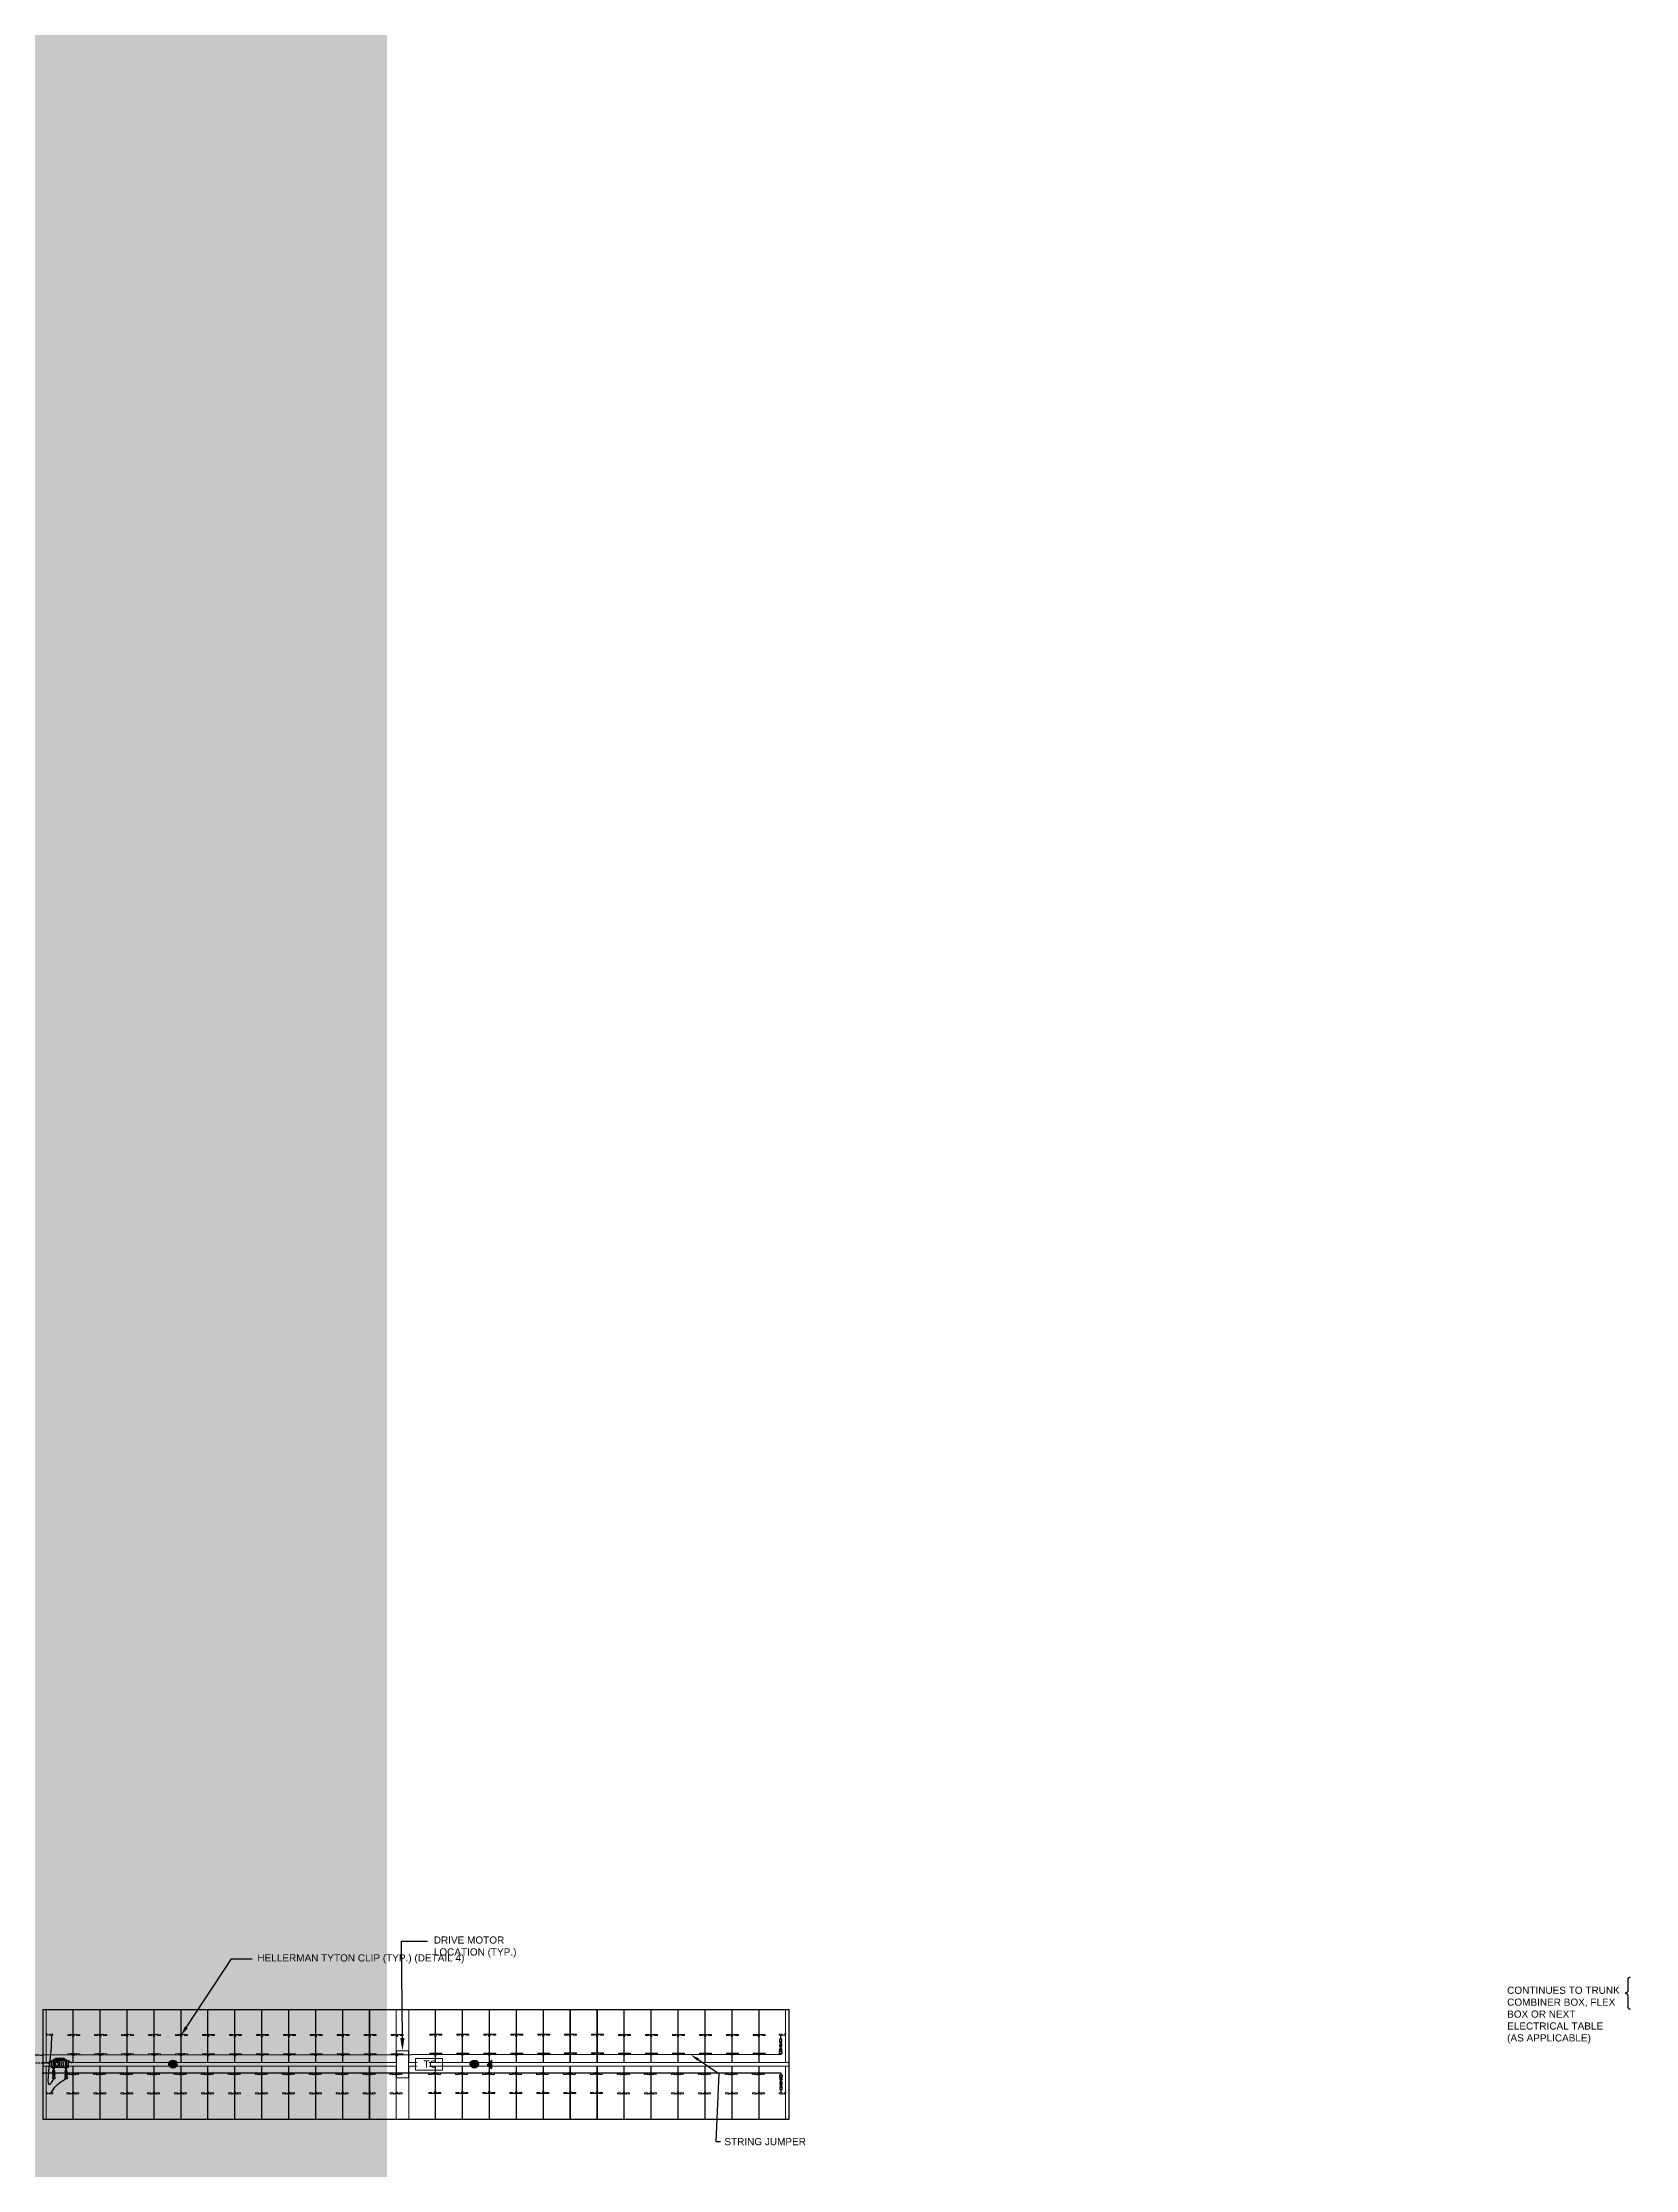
# Model space of a CAD drawing. Header units: feet. Extents: x -13743 to 68376, y -48 to 67763.
# Drawn here: x -190.2 to 32.6, y 63198.5 to 63496 of the extents above; entities that cross this region are included whole.
import ezdxf
from ezdxf import colors
from ezdxf.entities.mleader import LeaderData, LeaderLine
from ezdxf.enums import TextEntityAlignment as Align
from ezdxf.math import Vec2, Vec3

# ---------------------------------------------------------------- set-up
doc = ezdxf.new("R2018")
doc.units = ezdxf.units.FT
doc.header["$MEASUREMENT"] = 0
doc.set_wipeout_variables(frame=1)
doc.linetypes.add('HIDDEN', pattern=[0.375, 0.25, -0.125])
for name, color, linetype in [('@2x27 Tracker LR5', 5, 'Continuous'), ('E-CABL-HARN-NEG', 3, 'Continuous'), ('E-EQPM-HRDW', 16, 'Continuous'), ('E-HARN-COMP', 8, 'Continuous'), ('E-TRUNK-CABLE-POS', 6, 'HIDDEN'), ('E-WIRING DETAILS', 7, 'Continuous'), ('G-ANNO-DIMS', 1, 'Continuous'), ('G-ANNO-TEXT', 1, 'Continuous'), ('G-TEXT', 7, 'Continuous'), ('PDF_Ediciones', 1, 'Continuous'), ('XREF', 7, 'Continuous')]:
    doc.layers.add(name, color=color, linetype=linetype)
for name, color, linetype, lineweight in [('E-MODULE', 253, 'Continuous', 0), ('E-TRACER-EQMPT', 252, 'Continuous', 0), ('E-TRACKER MOTOR', 252, 'Continuous', 0)]:
    doc.layers.add(name, color=color, linetype=linetype, lineweight=lineweight)
doc.styles.add('NEI-A', font='arial.ttf')
doc.styles.get("Standard").update_dxf_attribs({"font": 'arial.ttf'})

# ---------------------------------------------------------------- blocks, each defined once
blk = doc.blocks.new('DETAIL_TITLE')
at = {"style": 'NEI-A', "flags": 8}
blk.add_attdef('#', text='', height=0.2, dxfattribs=at).set_placement((0.5922, -0.5109), align=Align.MIDDLE_CENTER)
at = {"lineweight": 30, "flags": 104}
blk.add_attdef('DETAIL_TITLE', text='', height=0.2, dxfattribs=at).set_placement((0.9099, -0.5251), align=Align.BOTTOM_LEFT)
at = {"style": 'NEI-A'}
for tag, p in [('SCALE:', (0.9386, -0.7379)), ('1"_=_', (1.5474, -0.7379))]:
    blk.add_attdef(tag, text='', height=0.1, dxfattribs=at).set_placement(p, align=Align.BOTTOM_LEFT)
blk = doc.blocks.new('CLIP')
blk.add_lwpolyline([(-0.09, 0.1), (0.05, 0.1), (0.05, -0.02), (-0.09, -0.02)], close=True)
at = {"layer": 'PDF_Ediciones', "lineweight": 0}
for points in [[(-0.9, -0.15, -0.414213), (-0.93, -0.12), (-0.93, -0.04, -0.414213), (-0.89, 0), (-0.53, 0, -0.414213), (-0.5, -0.04), (-0.5, -0.12, -0.414213), (-0.53, -0.17), (-0.9, -0.15)], [(0.71, -0.15, 0.414213), (0.75, -0.12), (0.75, -0.04, 0.414213), (0.72, 0), (0.35, 0, 0.414213), (0.32, -0.04), (0.32, -0.12, 0.414213), (0.35, -0.17), (0.71, -0.15)]]:
    blk.add_lwpolyline(points, format="xyb", dxfattribs=at)
at = {"layer": 'XREF', "flags": 128}
blk.add_lwpolyline([(-0.51, -0.1), (-0.18, -0.12, 0.486695), (-0.07, -0.03), (-0.07, 0.11, -0.78238), (0.02, 0.12), (0.02, -0.03, 0.37874), (0.16, -0.11), (0.33, -0.1)], format="xyb", dxfattribs=at)
blk = doc.blocks.new('AES Clamp')
h = blk.add_hatch(color=256)
h.dxf.hatch_style = 1
h.paths.add_polyline_path([(-0.56, 0, 1), (0.56, 0, 1)])
at = {"layer": 'E-WIRING DETAILS'}
blk.add_circle((0, 0), 0.564, dxfattribs=at)
blk = doc.blocks.new('Injected piece wire support')
h = blk.add_hatch(color=256)
h.dxf.hatch_style = 1
h.paths.add_polyline_path([(0, 0.57), (0, -0.57), (0.64, 0.07)])
at = {"layer": 'E-EQPM-HRDW', "flags": 128}
blk.add_lwpolyline([(0.64, 0.07), (0, 0.57), (0, -0.57)], close=True, dxfattribs=at)
blk = doc.blocks.new('Fuse Base')
blk.add_wipeout([(-1.12, 0.46), (1.21, 0.47), (1.21, -0.46), (-1.12, -0.46)])
at = {"layer": 'E-HARN-COMP'}
for points in [[(-1.12, 0.46), (0, 0.46), (0, -0.46), (-1.12, -0.46)], [(-0.52, 0.27), (-0.23, 0.27), (-0.23, -0.27), (-0.52, -0.27)], [(0, 0.46), (1.21, 0.47), (1.21, -0.46), (0, -0.46)], [(0.25, 0.26), (0.51, 0.26), (0.51, -0.26), (0.25, -0.26)]]:
    blk.add_lwpolyline(points, close=True, dxfattribs=at)
blk = doc.blocks.new('drop')
at = {"layer": 'E-HARN-COMP'}
blk.add_line((-0.9, 0.35), (0.9, 0.35), dxfattribs=at)
for points in [[(-0.9, 0.41, 0.38464), (-1.28, 0.11), (-1.28, -0.18)], [(0.89, 0.41, -0.38464), (1.27, 0.11), (1.27, -0.18)]]:
    blk.add_lwpolyline(points, format="xyb", dxfattribs=at)
blk.add_lwpolyline([(-0.9, 0.54), (0.9, 0.54), (0.9, 0), (-0.9, 0)], close=True, dxfattribs=at)
blk = doc.blocks.new('A$C084F4888')
at = {"layer": 'E-HARN-COMP'}
for p, q in [((0.52, 0.02, 0.01), (0.41, 0.02, 0.01)), ((0.54, 0.02, 0.01), (0.57, 0.02, 0.01)), ((0.52, -0.02, 0.01), (0.41, -0.02, 0.01)), ((0.54, -0.02, 0.01), (0.57, -0.02, 0.01))]:
    blk.add_line(p, q, dxfattribs=at)
for points, elevation in [([(0.2, -0.1), (0.2, -0.09), (0.2, 0.09), (0.2, 0.1), (0.03, 0.1), (0.01, 0.09), (0, 0.09), (0, 0.07), (0, 0.03), (0, -0.01), (0, -0.07), (0, -0.09), (0.03, -0.1), (0.2, -0.1)], -0.01), ([(0.2, 0.07), (0.2, 0.06), (0.2, 0.06), (0.2, 0.06), (0.2, 0.06), (0.2, 0.06), (0.21, 0.06), (0.21, 0.07), (0.21, 0.07), (0.22, 0.06), (0.22, 0.06), (0.22, 0.06)], 0.05), ([(0.27, 0.08), (0.27, -0.08), (0.28, -0.07), (0.28, -0.06), (0.28, -0.06), (0.29, -0.06), (0.31, -0.05), (0.32, -0.05), (0.33, -0.05), (0.35, -0.1), (0.35, -0.1), (0.35, 0.1), (0.35, 0.1), (0.33, 0.05), (0.32, 0.05), (0.31, 0.05), (0.29, 0.06), (0.28, 0.06), (0.28, 0.06), (0.28, 0.07), (0.27, 0.08)], 0), ([(0.35, 0.09), (0.37, 0.09)], 0), ([(0.47, 0.06), (0.47, 0.06), (0.46, 0.07), (0.45, 0.08), (0.43, 0.08), (0.43, 0.07), (0.37, 0.07), (0.37, 0.07), (0.37, 0.1), (0.37, 0.1), (0.37, -0.1), (0.37, -0.1), (0.37, -0.07), (0.37, -0.07), (0.43, -0.07), (0.43, -0.08), (0.45, -0.08), (0.46, -0.07), (0.47, -0.06), (0.47, -0.06), (0.46, -0.06), (0.37, -0.06), (0.37, -0.05), (0.37, -0.04), (0.37, -0.04), (0.37, 0.04), (0.37, 0.04), (0.37, 0.05), (0.37, 0.06)], 0.03), ([(0.37, 0.06), (0.46, 0.06), (0.47, 0.06)], 0.03), ([(0.2, -0.07), (0.2, -0.07), (0.2, -0.07), (0.21, -0.06), (0.21, -0.06), (0.22, -0.07), (0.22, -0.07), (0.22, -0.06), (0.22, -0.06)], 0.01), ([(0.35, -0.09), (0.37, -0.09)], 0)]:
    blk.add_lwpolyline(points, dxfattribs=dict(at, elevation=elevation))
for points in [[(0.27, 0.08), (0.26, 0.07), (0.26, 0.07), (0.26, 0.06), (0.25, 0.06), (0.25, 0.06), (0.23, 0.06), (0.23, 0.06), (0.23, 0.06), (0.22, 0.06), (0.22, 0.06), (0.22, 0.05), (0.22, 0.05), (0.22, 0.05), (0.23, 0.04), (0.26, 0.04), (0.26, 0.05), (0.26, 0.05), (0.26, 0.07)], [(0.37, 0.04), (0.38, 0.04)], [(0.38, -0.04), (0.38, 0.04), (0.38, 0.04), (0.38, -0.04), (0.38, -0.04)], [(0.38, 0.04), (0.39, 0.03), (0.39, -0.03), (0.38, -0.04), (0.38, 0.04), (0.38, 0.04)], [(0.4, 0.04), (0.4, 0.04), (0.39, 0.03), (0.39, -0.03), (0.4, -0.04), (0.4, 0.04)], [(0.39, 0.03), (0.39, 0.03)], [(0.4, 0.04), (0.41, 0.04), (0.41, 0.04), (0.41, 0.03), (0.41, 0.03), (0.57, 0.03), (0.57, 0.03), (0.57, 0.02), (0.57, -0.02), (0.57, -0.03), (0.57, -0.03), (0.41, -0.03), (0.41, -0.04), (0.41, -0.04), (0.4, -0.04), (0.4, -0.04), (0.4, 0.04)], [(0.4, 0.04), (0.4, 0.04), (0.4, -0.04), (0.4, -0.04), (0.4, 0.04)], [(0.4, 0.04), (0.4, 0.04)], [(0.54, 0.02), (0.54, 0.02), (0.54, -0.02), (0.54, -0.02), (0.54, 0.02)], [(0.57, 0.02), (0.57, 0.02), (0.57, -0.02), (0.57, -0.02)], [(0.27, -0.08), (0.26, -0.07), (0.26, -0.07), (0.26, -0.06), (0.25, -0.06), (0.25, -0.06), (0.23, -0.06), (0.23, -0.06), (0.23, -0.06), (0.22, -0.06), (0.22, -0.06), (0.22, -0.05), (0.22, -0.05), (0.22, -0.05), (0.23, -0.04), (0.26, -0.04), (0.26, -0.05), (0.26, -0.05), (0.26, -0.07)], [(0.37, -0.04), (0.38, -0.04)], [(0.38, -0.04), (0.38, -0.04)], [(0.39, -0.03), (0.39, -0.03)], [(0.4, -0.04), (0.4, -0.04)], [(0.4, -0.04), (0.4, -0.04)]]:
    blk.add_lwpolyline(points, dxfattribs=at)
at = {"layer": 'E-HARN-COMP', "elevation": 0.06}
blk.add_lwpolyline([(0.35, 0.02), (0.3, 0.02), (0.3, -0.02), (0.35, -0.02)], close=True, dxfattribs=at)
at = {"layer": 'E-HARN-COMP'}
blk.add_circle((0.32, 0, 0.05), 0.0136, dxfattribs=at)
blk = doc.blocks.new('A$C2C7A52CE')
at = {"layer": 'E-HARN-COMP'}
for p, q in [((-0.5, 0.09, 0.08), (-0.49, 0.09, 0.08)), ((-0.5, -0.09, 0.08), (-0.49, -0.09, 0.08))]:
    blk.add_line(p, q, dxfattribs=at)
for points, elevation in [([(-0.63, -0.1), (-0.64, -0.1), (-0.64, 0.1), (-0.63, 0.1), (-0.58, 0.1), (-0.57, 0.1), (-0.57, -0.1), (-0.58, -0.1), (-0.63, -0.1)], -0.03), ([(-0.63, 0.03), (-0.63, 0.03), (-0.63, 0.02), (-0.6, 0.02)], 0.08), ([(-0.57, 0.06), (-0.57, 0.06), (-0.52, 0.06), (-0.51, 0.06)], 0.01), ([(-0.51, -0.1), (-0.51, -0.1), (-0.51, 0.1), (-0.51, 0.1), (-0.5, 0.1), (-0.5, -0.1), (-0.51, -0.1)], -0.03), ([(-0.49, 0.1), (-0.49, 0.09), (-0.49, 0.09), (-0.39, 0.06), (-0.28, 0.07), (-0.28, 0.08), (-0.27, 0.08), (-0.27, -0.08), (-0.28, -0.08), (-0.28, -0.08), (-0.39, -0.06), (-0.49, -0.09), (-0.49, -0.1), (-0.49, 0.1)], -0.03), ([(-0.27, -0.08), (-0.27, -0.08), (-0.27, 0.07), (-0.27, 0.08)], -0.03), ([(-0.27, 0.07), (-0.26, 0.07), (-0.25, 0.07), (-0.25, 0.07), (-0.24, 0.07), (-0.24, 0.07), (-0.22, 0.07), (-0.22, 0.07), (-0.22, 0.07), (-0.21, 0.07), (-0.21, 0.07), (-0.2, 0.07), (-0.2, 0.07)], 0.08), ([(0, -0.09), (-0.01, -0.09), (-0.03, -0.1), (-0.14, -0.1), (-0.2, -0.1), (-0.2, -0.09), (-0.2, 0.09), (-0.2, 0.1), (-0.14, 0.1), (-0.03, 0.1), (-0.01, 0.09), (0, 0.09), (0, 0.06), (0, 0), (0, -0.07), (0, -0.09)], -0.02), ([(-0.63, -0.03), (-0.63, -0.03), (-0.63, -0.02), (-0.6, -0.02)], 0.08), ([(-0.57, -0.06), (-0.57, -0.06), (-0.52, -0.06), (-0.51, -0.06)], 0.01), ([(-0.27, -0.07), (-0.26, -0.06), (-0.25, -0.06), (-0.25, -0.07), (-0.24, -0.07), (-0.24, -0.07), (-0.23, -0.07), (-0.22, -0.07), (-0.22, -0.07), (-0.22, -0.07), (-0.22, -0.07), (-0.21, -0.07), (-0.21, -0.07), (-0.2, -0.07), (-0.2, -0.07)], -0.04)]:
    blk.add_lwpolyline(points, dxfattribs=dict(at, elevation=elevation))
for points in [[(-0.59, 0.02), (-0.43, 0.02)], [(-0.43, 0.02), (-0.43, -0.02)], [(-0.59, -0.02), (-0.43, -0.02)]]:
    blk.add_lwpolyline(points, dxfattribs=at)
blk = doc.blocks.new('CIP 1 HALF')
blk.add_lwpolyline([(98.4, 120.87), (98.47, 120.87), (98.47, 120.75), (98.4, 120.75)], close=True)
at = {"layer": 'PDF_Ediciones', "lineweight": 0}
blk.add_lwpolyline([(97.59, 120.62, -0.414213), (97.57, 120.65), (97.57, 120.73, -0.414213), (97.6, 120.77), (97.96, 120.77, -0.414213), (97.99, 120.73), (97.99, 120.65, -0.414213), (97.96, 120.6), (97.59, 120.62)], format="xyb", dxfattribs=at)
at = {"layer": 'XREF', "flags": 128}
blk.add_lwpolyline([(97.98, 120.67), (98.31, 120.65, 0.486695), (98.43, 120.74), (98.43, 120.88, -0.359525), (98.47, 120.92, -0.344708)], format="xyb", dxfattribs=at)
blk = doc.blocks.new('E-100-18')
for points in [[(-0.0625, -0.15625), (0.0625, -0.15625), (0.0625, 0.15625), (-0.0625, 0.15625), (-0.0625, -0.15625)], [(-0.0625, 0.09375), (0.0625, 0.09375)], [(-0.0625, -0.09375), (0.0625, -0.09375)]]:
    blk.add_lwpolyline(points)

msp = doc.modelspace()

# ---------------------------------------------------------------- linework, layer by layer
at = {"layer": '@2x27 Tracker LR5', "color": 1}
msp.add_lwpolyline([(-85.75, 63205.57), (-85.75, 63220.86), (-190.14, 63220.86), (-190.14, 63205.57), (-85.75, 63205.57)], dxfattribs=at)
at = {"layer": 'E-CABL-HARN-NEG'}
for q in [(-86.92, 63214.68, -0.12), (-190.14, 63214.52)]:
    msp.add_line((-86.92, 63214.58, 0.07), q, dxfattribs=at)
msp.add_lwpolyline([(-86.88, 63211.77), (-86.88, 63211.98), (-190.2, 63211.98)], dxfattribs=at)
for points in [[(-86.92, 63216.75, -0.04), (-86.92, 63217.03, -0.02), (-86.93, 63217.27)], [(-86.89, 63209.69, 0.01), (-86.89, 63209.69, -0.03), (-86.93, 63209.23)]]:
    msp.add_spline(points, degree=3, dxfattribs=at)
at = {"layer": 'E-CABL-HARN-NEG', "end_tangent": (-0.031277, 0.999511)}
msp.add_spline([(-188.95, 63209.23), (-188.24, 63210.24), (-186.94, 63211.19)], degree=3, dxfattribs=at)
at = {"layer": 'E-MODULE'}
for points in [[(-185.93, 63213.46), (-185.93, 63220.86), (-189.64, 63220.86), (-189.64, 63213.46), (-185.93, 63213.46)], [(-182.16, 63213.46), (-182.16, 63220.86), (-185.87, 63220.86), (-185.87, 63213.46), (-182.16, 63213.46)], [(-178.39, 63213.46), (-178.39, 63220.86), (-182.1, 63220.86), (-182.1, 63213.46), (-178.39, 63213.46)], [(-174.62, 63213.46), (-174.62, 63220.86), (-178.33, 63220.86), (-178.33, 63213.46), (-174.62, 63213.46)], [(-170.85, 63213.46), (-170.85, 63220.86), (-174.56, 63220.86), (-174.56, 63213.46), (-170.85, 63213.46)], [(-167.08, 63213.46), (-167.08, 63220.86), (-170.79, 63220.86), (-170.79, 63213.46), (-167.08, 63213.46)], [(-163.31, 63213.46), (-163.31, 63220.86), (-167.03, 63220.86), (-167.03, 63213.46), (-163.31, 63213.46)], [(-159.54, 63213.46), (-159.54, 63220.86), (-163.26, 63220.86), (-163.26, 63213.46), (-159.54, 63213.46)], [(-155.78, 63213.46), (-155.78, 63220.86), (-159.49, 63220.86), (-159.49, 63213.46), (-155.78, 63213.46)], [(-152.01, 63213.46), (-152.01, 63220.86), (-155.72, 63220.86), (-155.72, 63213.46), (-152.01, 63213.46)], [(-148.24, 63213.46), (-148.24, 63220.86), (-151.95, 63220.86), (-151.95, 63213.46), (-148.24, 63213.46)], [(-144.47, 63213.46), (-144.47, 63220.86), (-148.18, 63220.86), (-148.18, 63213.46), (-147.23, 63213.46)], [(-140.7, 63213.46), (-140.7, 63220.86), (-144.41, 63220.86), (-144.41, 63213.46), (-140.7, 63213.46)], [(-135.25, 63213.46), (-135.25, 63220.86), (-138.96, 63220.86), (-138.96, 63213.46), (-137.76, 63213.46)], [(-131.48, 63213.46), (-131.48, 63220.86), (-135.19, 63220.86), (-135.19, 63213.46), (-131.48, 63213.46)], [(-127.71, 63213.46), (-127.71, 63220.86), (-131.42, 63220.86), (-131.42, 63213.46), (-127.71, 63213.46)], [(-123.94, 63213.46), (-123.94, 63220.86), (-127.65, 63220.86), (-127.65, 63213.46), (-123.94, 63213.46)], [(-120.17, 63213.46), (-120.17, 63220.86), (-123.88, 63220.86), (-123.88, 63213.46), (-120.17, 63213.46)], [(-116.4, 63213.46), (-116.4, 63220.86), (-120.11, 63220.86), (-120.11, 63213.46), (-116.4, 63213.46)], [(-112.63, 63213.46), (-112.63, 63220.86), (-116.34, 63220.86), (-116.34, 63213.46), (-112.63, 63213.46)], [(-108.86, 63213.46), (-108.86, 63220.86), (-112.57, 63220.86), (-112.57, 63213.46), (-108.86, 63213.46)], [(-105.09, 63213.46), (-105.09, 63220.86), (-108.8, 63220.86), (-108.8, 63213.46), (-105.09, 63213.46)], [(-101.32, 63213.46), (-101.32, 63220.86), (-105.03, 63220.86), (-105.03, 63213.46), (-101.32, 63213.46)], [(-97.55, 63213.46), (-97.55, 63220.86), (-101.26, 63220.86), (-101.26, 63213.46), (-97.55, 63213.46)], [(-93.78, 63213.46), (-93.78, 63220.86), (-97.49, 63220.86), (-97.49, 63213.46), (-93.78, 63213.46)], [(-90.01, 63213.46), (-90.01, 63220.86), (-93.72, 63220.86), (-93.72, 63213.46), (-90.01, 63213.46)], [(-86.24, 63213.46), (-86.24, 63220.86), (-89.95, 63220.86), (-89.95, 63213.46), (-86.24, 63213.46)], [(-185.93, 63205.57), (-185.93, 63212.97), (-189.64, 63212.97), (-189.64, 63205.57), (-185.93, 63205.57)], [(-182.16, 63205.57), (-182.16, 63212.97), (-185.87, 63212.97), (-185.87, 63205.57), (-182.16, 63205.57)], [(-178.39, 63205.57), (-178.39, 63212.97), (-182.1, 63212.97), (-182.1, 63205.57), (-178.39, 63205.57)], [(-174.62, 63205.57), (-174.62, 63212.97), (-178.33, 63212.97), (-178.33, 63205.57), (-174.62, 63205.57)], [(-170.85, 63205.57), (-170.85, 63212.97), (-174.56, 63212.97), (-174.56, 63205.57), (-170.85, 63205.57)], [(-167.08, 63205.57), (-167.08, 63212.97), (-170.79, 63212.97), (-170.79, 63205.57), (-167.08, 63205.57)], [(-163.31, 63205.57), (-163.31, 63212.97), (-167.03, 63212.97), (-167.03, 63205.57), (-163.31, 63205.57)], [(-159.54, 63205.57), (-159.54, 63212.97), (-163.26, 63212.97), (-163.26, 63205.57), (-159.54, 63205.57)], [(-155.78, 63205.57), (-155.78, 63212.97), (-159.49, 63212.97), (-159.49, 63205.57), (-155.78, 63205.57)], [(-152.01, 63205.57), (-152.01, 63212.97), (-155.72, 63212.97), (-155.72, 63205.57), (-152.01, 63205.57)], [(-148.24, 63205.57), (-148.24, 63212.97), (-151.95, 63212.97), (-151.95, 63205.57), (-148.24, 63205.57)], [(-147.23, 63212.97), (-148.18, 63212.97), (-148.18, 63205.57), (-144.47, 63205.57)], [(-144.47, 63205.57), (-144.47, 63212.97)], [(-140.7, 63205.57), (-140.7, 63212.97), (-144.41, 63212.97), (-144.41, 63205.57), (-140.7, 63205.57)], [(-137.76, 63212.97), (-138.96, 63212.97), (-138.96, 63205.57), (-135.25, 63205.57)], [(-136.11, 63213.46), (-135.25, 63213.46)], [(-135.25, 63205.57), (-135.25, 63212.97), (-136.11, 63212.97)], [(-131.48, 63205.57), (-131.48, 63212.97), (-135.19, 63212.97), (-135.19, 63205.57), (-131.48, 63205.57)], [(-127.71, 63205.57), (-127.71, 63212.97), (-131.42, 63212.97), (-131.42, 63205.57), (-127.71, 63205.57)], [(-123.94, 63205.57), (-123.94, 63212.97), (-127.65, 63212.97), (-127.65, 63205.57), (-123.94, 63205.57)], [(-120.17, 63205.57), (-120.17, 63212.97), (-123.88, 63212.97), (-123.88, 63205.57), (-120.17, 63205.57)], [(-116.4, 63205.57), (-116.4, 63212.97), (-120.11, 63212.97), (-120.11, 63205.57), (-116.4, 63205.57)], [(-112.63, 63205.57), (-112.63, 63212.97), (-116.34, 63212.97), (-116.34, 63205.57), (-112.63, 63205.57)], [(-108.86, 63205.57), (-108.86, 63212.97), (-112.57, 63212.97), (-112.57, 63205.57), (-108.86, 63205.57)], [(-105.09, 63205.57), (-105.09, 63212.97), (-108.8, 63212.97), (-108.8, 63205.57), (-105.09, 63205.57)], [(-101.32, 63205.57), (-101.32, 63212.97), (-105.03, 63212.97), (-105.03, 63205.57), (-101.32, 63205.57)], [(-97.55, 63205.57), (-97.55, 63212.97), (-101.26, 63212.97), (-101.26, 63205.57), (-97.55, 63205.57)], [(-93.78, 63205.57), (-93.78, 63212.97), (-97.49, 63212.97), (-97.49, 63205.57), (-93.78, 63205.57)], [(-90.01, 63205.57), (-90.01, 63212.97), (-93.72, 63212.97), (-93.72, 63205.57), (-90.01, 63205.57)], [(-86.24, 63205.57), (-86.24, 63212.97), (-89.95, 63212.97), (-89.95, 63205.57), (-86.24, 63205.57)]]:
    msp.add_lwpolyline(points, dxfattribs=at)
at = {"layer": 'E-TRACER-EQMPT'}
for points in [[(-189.64, 63212.97), (-190.14, 63212.97), (-190.14, 63213.46), (-140.7, 63213.46)], [(-140.7, 63212.97), (-189.64, 63212.97)], [(-139, 63213.46), (-137.76, 63213.46)], [(-137.76, 63212.97), (-139, 63212.97)], [(-136.11, 63213.46), (-134.16, 63213.46)], [(-136.11, 63213.46), (-86.24, 63213.46), (-85.75, 63213.46), (-85.75, 63212.97), (-136.11, 63212.97)], [(-134.16, 63212.97), (-136.11, 63212.97)]]:
    msp.add_lwpolyline(points, dxfattribs=at)
at = {"layer": 'E-TRACKER MOTOR'}
for points in [[(-140.65, 63211.32), (-140.65, 63215.11), (-139, 63215.11), (-139, 63211.32)], [(-138.01, 63214.04), (-134.22, 63214.04), (-134.22, 63212.39), (-138.01, 63212.39)]]:
    msp.add_lwpolyline(points, close=True, dxfattribs=at)
at = {"layer": 'E-TRUNK-CABLE-POS'}
msp.add_line((-189.38, 63213.39, -0.04), (-292.16, 63213.36, -0.09), dxfattribs=at)
at = {"layer": 'G-TEXT', "elevation": 0.09, "flags": 128}
msp.add_lwpolyline([(31.88, 63225.41), (31.88, 63225.41, 0.414214), (31.54, 63225.07), (31.54, 63223.5, -0.414214), (31.2, 63223.16), (31.2, 63223.16), (31.2, 63223.16, -0.414214), (31.54, 63222.82), (31.54, 63221.29, 0.414214), (31.88, 63220.95), (31.88, 63220.95)], format="xyb", dxfattribs=at)

# ---------------------------------------------------------------- block references
at = {"xscale": -1}
for p in [(-91.17, 63096.67), (-91.17, 63088.46)]:
    msp.add_blockref('CIP 1 HALF', p, dxfattribs=at)
for p in [(-184.71, 63096.67), (-184.71, 63088.46)]:
    msp.add_blockref('CIP 1 HALF', p)
at = {"layer": 'E-HARN-COMP', "xscale": -1.645594825810741, "yscale": 1.645594825810741, "zscale": 1.645594825810741}
for name, p, rotation in [('A$C2C7A52CE', (-86.92, 63216.75, 0), 270), ('A$C084F4888', (-86.93, 63214.68, -0.1), 270), ('A$C084F4888', (-86.9, 63211.77, -0.09), 90), ('A$C2C7A52CE', (-86.89, 63209.69, 0.01), 90)]:
    msp.add_blockref(name, p, dxfattribs=dict(at, rotation=rotation))
at = {"layer": 'G-ANNO-TEXT'}
ref = msp.add_blockref('DETAIL_TITLE', (-460.64, 63776.87), dxfattribs=dict(at, xscale=128.9267043143703, yscale=128.9267043143703, zscale=128.9267043143703))
lines = msp.add_mtext('{\\LDC BLOCK TYPE-1 (3) STRINGS (78) MODULES [580W]}', dxfattribs={"layer": '0', "insert": (-343.33, 63747.84), "char_height": 858.8681, "attachment_point": 1})
ref.add_attrib('DETAIL_TITLE', '', (-343.33, 63747.84)).embed_mtext(lines)
at = {"layer": 'XREF', "rotation": 180}
for name, p in [('CLIP', (-185.9, 63217.26)), ('CLIP', (-182.13, 63217.26)), ('CLIP', (-182.13, 63214.56)), ('CLIP', (-178.36, 63217.26)), ('CLIP', (-178.36, 63214.56)), ('CLIP', (-174.59, 63217.26)), ('CLIP', (-174.59, 63214.56)), ('CLIP', (-170.82, 63217.26)), ('CLIP', (-170.82, 63214.56)), ('CLIP', (-167.05, 63217.24)), ('CLIP', (-167.05, 63214.53)), ('CLIP', (-163.28, 63217.24)), ('CLIP', (-163.28, 63214.53)), ('CLIP', (-159.51, 63217.24)), ('CLIP', (-159.51, 63214.53)), ('CLIP', (-155.74, 63217.24)), ('CLIP', (-155.74, 63214.53)), ('CLIP', (-151.97, 63217.24)), ('CLIP', (-151.97, 63214.53)), ('CLIP', (-148.2, 63217.24)), ('CLIP', (-148.2, 63214.53)), ('CLIP', (-144.43, 63217.24)), ('CLIP', (-144.43, 63214.53)), ('CLIP', (-140.66, 63217.24)), ('CLIP', (-140.66, 63214.53)), ('CLIP', (-135.25, 63217.28)), ('CLIP', (-135.25, 63214.62)), ('CLIP', (-131.48, 63217.28)), ('CLIP', (-131.48, 63214.62)), ('CLIP', (-127.71, 63217.28)), ('CLIP', (-127.71, 63214.62)), ('CLIP', (-123.94, 63217.28)), ('CLIP', (-123.94, 63214.62)), ('CLIP', (-120.17, 63217.28)), ('CLIP', (-120.17, 63214.62)), ('CLIP', (-116.4, 63217.28)), ('CLIP', (-116.4, 63214.67)), ('CLIP', (-112.64, 63217.28)), ('CLIP', (-112.64, 63214.67)), ('CLIP', (-108.86, 63217.24)), ('CLIP', (-108.86, 63214.63)), ('CLIP', (-105.08, 63217.24)), ('CLIP', (-105.08, 63214.63)), ('CLIP', (-101.32, 63217.24)), ('CLIP', (-101.32, 63214.63)), ('CLIP', (-97.54, 63217.24)), ('CLIP', (-97.54, 63214.63)), ('CLIP', (-93.78, 63217.24)), ('CLIP', (-93.78, 63214.63)), ('CLIP', (-90.01, 63217.24)), ('CLIP', (-90.01, 63214.63)), ('Injected piece wire support', (-127.34, 63213.22))]:
    msp.add_blockref(name, p, dxfattribs=at)
at = {"layer": 'XREF'}
for name, p in [('CLIP', (-182.12, 63211.93)), ('CLIP', (-178.36, 63211.93)), ('CLIP', (-174.58, 63211.93)), ('AES Clamp', (-171.93, 63213.25)), ('CLIP', (-170.82, 63211.93)), ('CLIP', (-167.04, 63211.93)), ('CLIP', (-163.28, 63211.93)), ('CLIP', (-159.5, 63211.93)), ('CLIP', (-155.74, 63211.93)), ('CLIP', (-151.96, 63211.93)), ('CLIP', (-148.2, 63211.93)), ('CLIP', (-144.42, 63211.93)), ('CLIP', (-140.66, 63211.93)), ('CLIP', (-135.25, 63211.97)), ('CLIP', (-131.47, 63211.97)), ('AES Clamp', (-129.78, 63213.25)), ('CLIP', (-127.71, 63211.97)), ('CLIP', (-123.93, 63211.97)), ('CLIP', (-120.17, 63211.97)), ('CLIP', (-116.39, 63211.97)), ('CLIP', (-112.63, 63211.97)), ('CLIP', (-108.85, 63211.93)), ('CLIP', (-105.08, 63211.93)), ('CLIP', (-101.31, 63211.93)), ('CLIP', (-97.54, 63211.93)), ('CLIP', (-93.77, 63211.93)), ('CLIP', (-90, 63211.93)), ('CLIP', (-185.84, 63209.24)), ('CLIP', (-182.08, 63209.24)), ('CLIP', (-178.31, 63209.24)), ('CLIP', (-174.54, 63209.24)), ('CLIP', (-170.78, 63209.24)), ('CLIP', (-167, 63209.24)), ('CLIP', (-163.24, 63209.24)), ('CLIP', (-159.46, 63209.24)), ('CLIP', (-155.7, 63209.24)), ('CLIP', (-151.92, 63209.24)), ('CLIP', (-148.16, 63209.24)), ('CLIP', (-144.38, 63209.24)), ('CLIP', (-140.62, 63209.24)), ('CLIP', (-135.21, 63209.29)), ('CLIP', (-131.43, 63209.29)), ('CLIP', (-127.67, 63209.29)), ('CLIP', (-123.89, 63209.29)), ('CLIP', (-120.13, 63209.29)), ('CLIP', (-116.35, 63209.29)), ('CLIP', (-112.59, 63209.29)), ('CLIP', (-108.81, 63209.24)), ('CLIP', (-105.04, 63209.24)), ('CLIP', (-101.27, 63209.24)), ('CLIP', (-97.5, 63209.24)), ('CLIP', (-93.73, 63209.24)), ('CLIP', (-89.96, 63209.24))]:
    msp.add_blockref(name, p, dxfattribs=at)

# ---------------------------------------------------------------- texts
at = {"layer": 'E-TRACKER MOTOR', "insert": (-136.9, 63213.76), "char_height": 1, "attachment_point": 1}
msp.add_mtext_dynamic_manual_height_columns('TC', width=1.5814, gutter_width=9.38, heights=[0], dxfattribs=at)
at = {"layer": 'G-ANNO-TEXT', "insert": (14.67, 63220.1, 0.09), "char_height": 1, "width": 17.856, "attachment_point": 4, "style": 'NEI-A'}
msp.add_mtext('CONTINUES TO TRUNK COMBINER BOX, FLEX BOX OR NEXT ELECTRICAL TABLE \\P(AS APPLICABLE)', dxfattribs=at)

# ---------------------------------------------------------------- leaders
at = {"layer": 'G-ANNO-DIMS'}
ml = msp.add_multileader_mtext('Standard', dxfattribs=at)
ml.set_content('STRING JUMPER', color=256, style='NEI-A')
ml.set_leader_properties()
ml.build(insert=Vec2(0, 0))
ml.multileader.update_dxf_attribs({"dogleg_length": 0.0625, "arrow_head_size": 1.25, "scale": 10})
ctx = ml.context
ctx.base_point, ctx.scale, ctx.char_height, ctx.arrow_head_size, ctx.landing_gap_size, ctx.plane_origin = Vec3(-95.35, 63202.41), 10, 1, 1.25, 0.625, Vec3(-89.9, 63216.45)
ctx.text_align_type = 2
notes = []
notes.append((ctx, [(0, (1, 1, 0), (-95.98, 63202.41), (1, 0), 0.625, [(1, [(-99.51, 63214.57), (-95.59, 63211.94)], 0, [])])]))
ctx.mtext.insert, ctx.mtext.alignment, ctx.mtext.flow_direction = Vec3(-83.4, 63202.91), 3, 5
at = {"layer": 'G-ANNO-TEXT'}
ml = msp.add_multileader_mtext('Standard', dxfattribs=at)
ml.set_content('TRACKER TO TRACKER JUMP (TYP.)\\P(DETAIL 5)', color=256, style='NEI-A')
ml.set_leader_properties()
ml.build(insert=Vec2(0, 0))
ml.multileader.update_dxf_attribs({"dogleg_length": 0.36, "arrow_head_size": 1.44, "scale": 8})
ctx = ml.context
ctx.base_point, ctx.scale, ctx.char_height, ctx.arrow_head_size, ctx.landing_gap_size, ctx.plane_origin = Vec3(-289.38, 63229.66), 8, 0.8, 1.44, 0.72, Vec3(-299.96, 63214.14)
notes.append((ctx, [(0, (1, 1, 0), (-292.26, 63229.66), (1, 0), 2.88, [(0, [(-297.09, 63213.57)], 0, [])])]))
ctx.mtext.insert, ctx.mtext.width, ctx.mtext.defined_height, ctx.mtext.flow_direction = Vec3(-288.66, 63230.18), 21.3912, 4.71, 5
ml = msp.add_multileader_mtext('Standard', dxfattribs=at)
ml.set_content('DRIVE MOTOR \\PLOCATION (TYP.)', color=256, style='NEI-A')
ml.set_leader_properties()
ml.build(insert=Vec2(0, 0))
ml.multileader.update_dxf_attribs({"dogleg_length": 0.36, "arrow_head_size": 1.8, "scale": 10})
ctx = ml.context
ctx.base_point, ctx.scale, ctx.char_height, ctx.arrow_head_size, ctx.landing_gap_size, ctx.plane_origin = Vec3(-136.35, 63230.46), 10, 1, 1.8, 0.9, Vec3(-139.83, 63215.11)
notes.append((ctx, [(0, (1, 1, 0), (-139.95, 63230.46), (1, 0), 3.6, [(0, [(-139.83, 63215.11)], 0, [])])]))
ctx.mtext.insert, ctx.mtext.width, ctx.mtext.flow_direction = Vec3(-135.45, 63231.11), 15.7928, 5
ml = msp.add_multileader_mtext('Standard', dxfattribs=at)
ml.set_content('AES DC BUS CLIP (TYP.)\\P(DETAIL 3)', color=256, style='NEI-A')
ml.set_leader_properties()
ml.build(insert=Vec2(0, 0))
ml.multileader.update_dxf_attribs({"dogleg_length": 0.36, "arrow_head_size": 1.44, "scale": 8})
ctx = ml.context
ctx.base_point, ctx.scale, ctx.char_height, ctx.arrow_head_size, ctx.landing_gap_size, ctx.plane_origin = Vec3(-248.8, 63226.67), 8, 0.8, 1.44, 0.72, Vec3(-259.23, 63214.5)
notes.append((ctx, [(0, (1, 1, 0), (-251.68, 63226.67), (1, 0), 2.88, [(0, [(-255.55, 63213.82)], 0, [])])]))
ctx.mtext.insert, ctx.mtext.width, ctx.mtext.defined_height, ctx.mtext.flow_direction = Vec3(-248.08, 63227.19), 14.848, 1.95, 5
ml = msp.add_multileader_mtext('Standard', dxfattribs=at)
ml.set_content('HELLERMAN TYTON CLIP (TYP.) (DETAIL 4)', color=256, style='NEI-A')
ml.set_leader_properties()
ml.build(insert=Vec2(0, 0))
ml.multileader.update_dxf_attribs({"dogleg_length": 0.36, "arrow_head_size": 1.44, "scale": 8})
ctx = ml.context
ctx.base_point, ctx.scale, ctx.char_height, ctx.arrow_head_size, ctx.landing_gap_size, ctx.plane_origin = Vec3(-160.84, 63227.97), 8, 1, 1.44, 0.72, Vec3(-170.95, 63217.79)
notes.append((ctx, [(0, (1, 1, 0), (-163.72, 63227.97), (1, 0), 2.88, [(0, [(-170.84, 63217.22)], 0, [])])]))
ctx.mtext.insert, ctx.mtext.width, ctx.mtext.flow_direction = Vec3(-160.12, 63228.61), 17.5037, 5
ml = msp.add_multileader_mtext('Standard', dxfattribs=at)
ml.set_content('TRACKER CONTROL BOX (TYP.)', color=256, style='NEI-A')
ml.set_leader_properties()
ml.build(insert=Vec2(0, 0))
ml.multileader.update_dxf_attribs({"dogleg_length": 0.36, "arrow_head_size": 1.44, "scale": 8})
ctx = ml.context
ctx.base_point, ctx.scale, ctx.char_height, ctx.arrow_head_size, ctx.landing_gap_size, ctx.plane_origin = Vec3(-242.45, 63223.55), 8, 0.8, 1.44, 0.72, Vec3(-245.21, 63215.11)
notes.append((ctx, [(0, (1, 1, 0), (-245.33, 63223.55), (1, 0), 2.88, [(0, [(-245.21, 63215.11)], 0, [])])]))
ctx.mtext.insert, ctx.mtext.width, ctx.mtext.flow_direction = Vec3(-241.73, 63224.07), 12.6342, 5
for ctx, leaders in notes:
    for number, flags, end, landing, length, lines in leaders:
        leader = LeaderData()
        leader.index, (leader.has_last_leader_line, leader.has_dogleg_vector, leader.attachment_direction) = number, flags
        leader.last_leader_point, leader.dogleg_vector, leader.dogleg_length = Vec3(end), Vec3(landing), length
        for number, points, colour, breaks in lines:
            line = LeaderLine()
            line.index, line.vertices, line.color, line.breaks = number, Vec3.list(points), colors.encode_raw_color(colour), breaks
            leader.lines.append(line)
        ctx.leaders.append(leader)

# ---------------------------------------------------------------- next in the draw order: block references
at = {"layer": 'E-HARN-COMP'}
msp.add_blockref('Fuse Base', (-187.79, 63213.24), dxfattribs=at)

# ---------------------------------------------------------------- next in the draw order: linework, layer by layer
at = {"layer": 'E-CABL-HARN-NEG'}
msp.add_open_spline([(-195.5, 63215.75, 0.01), (-194.69, 63216.68, -0.03), (-192.92, 63215.66, 0.07), (-193.35, 63214.6, 0.24), (-190.89, 63214.53, 0.06), (-190.14, 63214.52)], degree=3, knots=[0, 0, 0, 0, 2.145922, 6.586726, 8.546625, 8.546625, 8.546625, 8.546625], dxfattribs=at)
at = {"layer": 'E-CABL-HARN-NEG', "end_tangent": (0.15531, 0.987866)}
msp.add_spline([(-188.93, 63217.3), (-189.1, 63214.17, 0.17), (-189.12, 63210.45, 0.19), (-188.55, 63211.18, 0.12)], degree=3, dxfattribs=at)
at = {"layer": 'E-TRUNK-CABLE-POS'}
msp.add_open_spline([(-189.38, 63213.39, -0.04), (-189.1, 63213.61, -0.04), (-188.49, 63214.03, -0.04), (-186.67, 63214.09, -0.04), (-186, 63213.31, -0.04), (-185.96, 63213.42, -0.07)], degree=3, knots=[0.041369, 0.041369, 0.041369, 0.041369, 1.082642, 2.291463, 4.87944, 4.87944, 4.87944, 4.87944], dxfattribs=at)

# ---------------------------------------------------------------- next in the draw order: block references
at = {"layer": 'E-CABL-HARN-NEG', "xscale": 0.675, "yscale": 0.675, "zscale": 0.675}
msp.add_blockref('drop', (-187.74, 63213.7), dxfattribs=at)
at = {"layer": 'E-HARN-COMP', "xscale": -1.481035343229667, "yscale": 1.481035343229667, "zscale": 1.481035343229667, "rotation": 270}
for name, p in [('A$C2C7A52CE', (-188.61, 63213.04, 0.04)), ('A$C084F4888', (-188.59, 63211.18, -0.03)), ('A$C2C7A52CE', (-186.89, 63213.05, 0.04)), ('A$C084F4888', (-186.88, 63211.17, -0.07))]:
    msp.add_blockref(name, p, dxfattribs=at)
at = {"layer": 'E-HARN-COMP', "xscale": 1.714161265572724, "yscale": 1.714161265572724, "zscale": 1.714161265572724}
for p in [(-188.61, 63213.31), (-186.88, 63213.32)]:
    msp.add_blockref('E-100-18', p, dxfattribs=at)
at = {"layer": 'XREF', "rotation": 180}
msp.add_blockref('CLIP', (-185.9, 63214.56), dxfattribs=at)
at = {"layer": 'XREF'}
msp.add_blockref('CLIP', (-185.88, 63211.93), dxfattribs=at)

# ---------------------------------------------------------------- next in the draw order: leaders
at = {"layer": 'G-ANNO-TEXT'}
ml = msp.add_multileader_mtext('Standard', dxfattribs=at)
ml.set_content('TRUNK CABLES', color=256, style='NEI-A')
ml.set_leader_properties()
ml.build(insert=Vec2(0, 0))
ml.multileader.update_dxf_attribs({"dogleg_length": 0.36, "arrow_head_size": 1.44, "scale": 8})
ctx = ml.context
ctx.base_point, ctx.scale, ctx.char_height, ctx.arrow_head_size, ctx.landing_gap_size, ctx.plane_origin = Vec3(-217.56, 63226.24), 8, 0.8, 1.44, 0.72, Vec3(-227.99, 63214.07)
notes = []
notes.append((ctx, [(0, (1, 1, 0), (-220.44, 63226.24), (1, 0), 2.88, [(0, [(-224.32, 63213.39)], 0, [])])]))
ctx.mtext.insert, ctx.mtext.width, ctx.mtext.defined_height, ctx.mtext.flow_direction = Vec3(-216.84, 63226.65), 14.848, 1.95, 5
ml = msp.add_multileader_mtext('Standard', dxfattribs=at)
ml.set_content('RATCHET P-CLAMP\\P(ON PILE) (DETAIL 6)', color=256, style='NEI-A')
ml.set_leader_properties()
ml.build(insert=Vec2(0, 0))
ml.multileader.update_dxf_attribs({"dogleg_length": 0.36, "arrow_head_size": 1.44, "scale": 8})
ctx = ml.context
ctx.base_point, ctx.scale, ctx.char_height, ctx.arrow_head_size, ctx.landing_gap_size, ctx.plane_origin = Vec3(-283.84, 63203.02), 8, 0.8, 1.44, 0.72, Vec3(-293.96, 63213.31)
notes.append((ctx, [(0, (1, 1, 0), (-286.72, 63203.02), (1, 0), 2.88, [(0, [(-291.09, 63212.74)], 0, [])])]))
ctx.mtext.insert, ctx.mtext.width, ctx.mtext.flow_direction = Vec3(-283.12, 63203.54), 13.2381, 5
for ctx, leaders in notes:
    for number, flags, end, landing, length, lines in leaders:
        leader = LeaderData()
        leader.index, (leader.has_last_leader_line, leader.has_dogleg_vector, leader.attachment_direction) = number, flags
        leader.last_leader_point, leader.dogleg_vector, leader.dogleg_length = Vec3(end), Vec3(landing), length
        for number, points, colour, breaks in lines:
            line = LeaderLine()
            line.index, line.vertices, line.color, line.breaks = number, Vec3.list(points), colors.encode_raw_color(colour), breaks
            leader.lines.append(line)
        ctx.leaders.append(leader)

doc.saveas('drawing.dxf')
